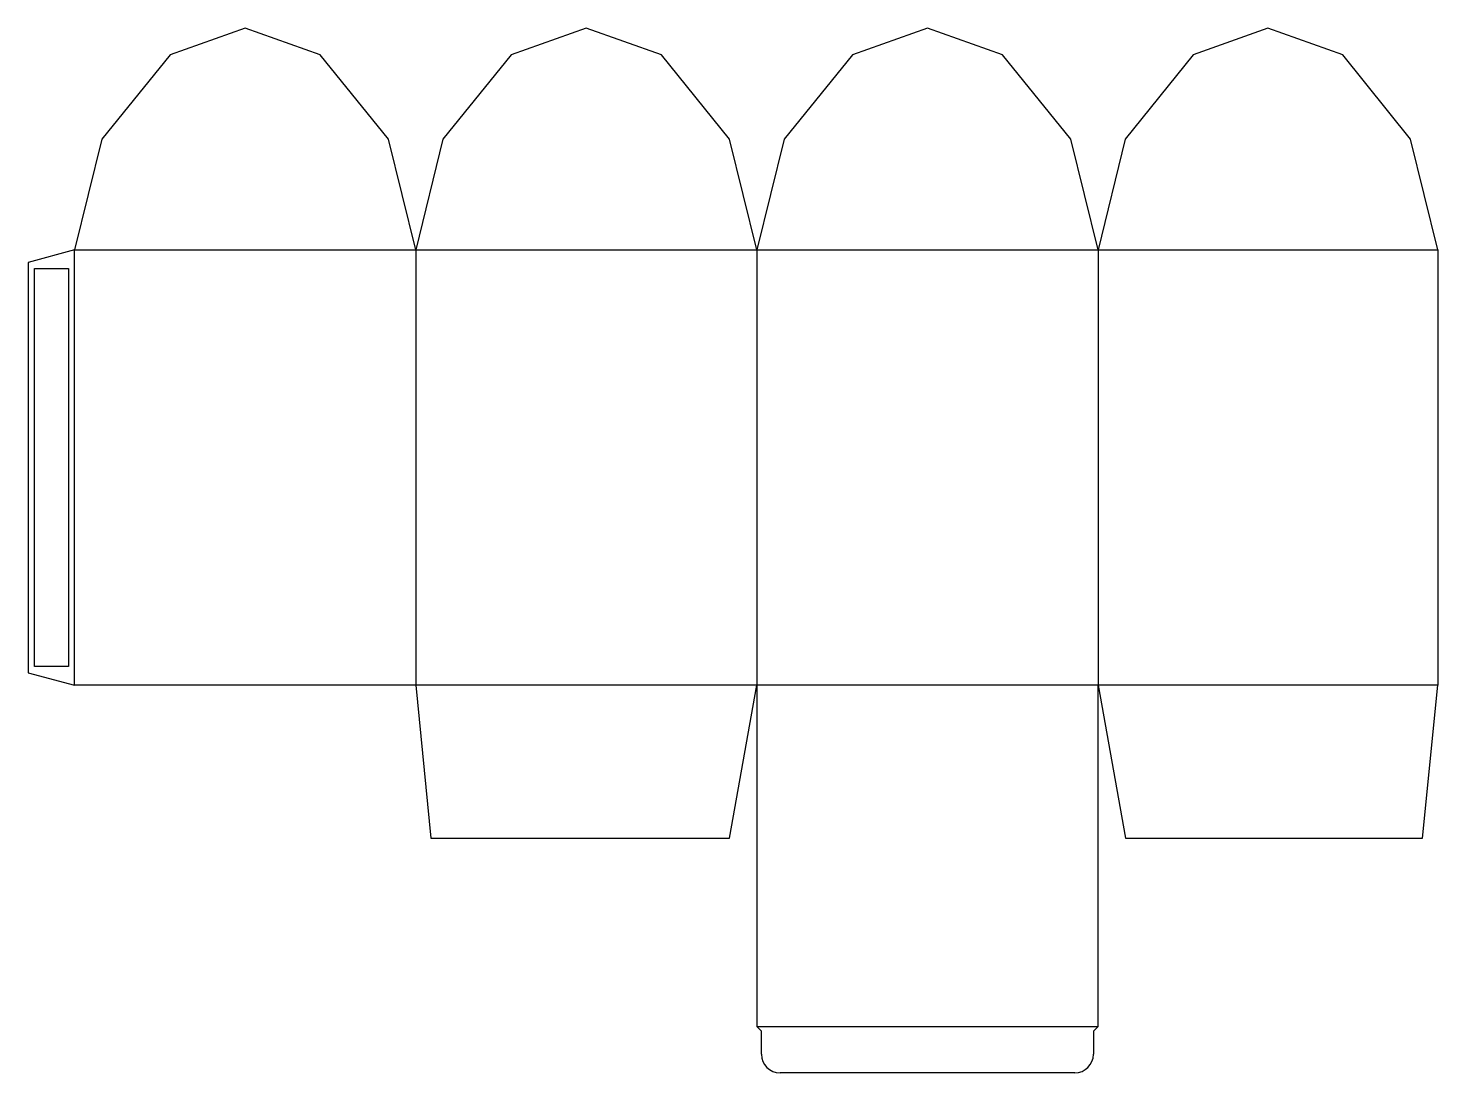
# Model space of a CAD drawing. Header units: millimetres. Extents: x 0 to 456, y 0 to 338.
import ezdxf

# ---------------------------------------------------------------- set-up
doc = ezdxf.new("R2010")
doc.units = ezdxf.units.MM
for name, color, linetype in [('CREASE', 5, 'CONTINUOUS'), ('CUT', 1, 'CONTINUOUS'), ('GLUE', 2, 'CONTINUOUS')]:
    doc.layers.add(name, color=color, linetype=linetype)

msp = doc.modelspace()

# ---------------------------------------------------------------- linework, layer by layer
at = {"layer": 'CREASE'}
for p, q in [((15, 125.45), (15, 266.35)), ((15, 266.35), (125.45, 266.35)), ((125.45, 266.35), (125.45, 125.45)), ((125.45, 266.35), (235.9, 266.35)), ((235.9, 266.35), (235.9, 125.45)), ((235.9, 266.35), (346.35, 266.35)), ((346.35, 266.35), (346.35, 125.45)), ((346.35, 266.35), (456.35, 266.35)), ((235.9, 125.45), (125.45, 125.45)), ((346.35, 125.45), (235.9, 125.45)), ((456.35, 125.45), (346.35, 125.45)), ((235.9, 15), (346.35, 15))]:
    msp.add_line(p, q, dxfattribs=at)
at = {"layer": 'CUT'}
for p, q in [((70.225, 338.143), (45.926, 329.527)), ((94.524, 329.527), (70.225, 338.143)), ((180.675, 338.143), (156.376, 329.527)), ((204.974, 329.527), (180.675, 338.143)), ((291.125, 338.143), (266.826, 329.527)), ((315.424, 329.527), (291.125, 338.143)), ((401.35, 338.143), (377.15, 329.527)), ((425.55, 329.527), (401.35, 338.143)), ((45.926, 329.527), (23.836, 302.246)), ((116.614, 302.246), (94.524, 329.527)), ((156.376, 329.527), (134.286, 302.246)), ((227.064, 302.246), (204.974, 329.527)), ((266.826, 329.527), (244.736, 302.246)), ((337.514, 302.246), (315.424, 329.527)), ((377.15, 329.527), (355.15, 302.246)), ((447.55, 302.246), (425.55, 329.527)), ((23.836, 302.246), (15, 266.35)), ((125.45, 266.35), (116.614, 302.246)), ((134.286, 302.246), (125.45, 266.35)), ((235.9, 266.35), (227.064, 302.246)), ((244.736, 302.246), (235.9, 266.35)), ((346.35, 266.35), (337.514, 302.246)), ((355.15, 302.246), (346.35, 266.35)), ((456.35, 266.35), (447.55, 302.246)), ((15, 266.35), (0, 262.331)), ((456.35, 266.35), (456.35, 125.45)), ((0, 262.331), (0, 129.469)), ((0, 129.469), (15, 125.45)), ((125.45, 125.45), (15, 125.45)), ((125.45, 125.45), (130.4, 75.95)), ((227.025, 75.95), (235.9, 125.45)), ((235.9, 125.45), (235.9, 15)), ((346.35, 15), (346.35, 125.45)), ((346.35, 125.45), (355.225, 75.95)), ((451.4, 75.95), (456.35, 125.45)), ((130.4, 75.95), (227.025, 75.95)), ((355.225, 75.95), (451.4, 75.95)), ((237.4, 13.5), (235.9, 15)), ((346.35, 15), (344.85, 13.5)), ((237.4, 6), (237.4, 13.5)), ((344.85, 13.5), (344.85, 6)), ((338.85, 0), (243.4, 0))]:
    msp.add_line(p, q, dxfattribs=at)
for centre, start, end in [((243.4, 6), 180, 270), ((338.85, 6), 270, 0)]:
    msp.add_arc(centre, 6, start, end, dxfattribs=at)
at = {"layer": 'GLUE'}
for p, q in [((2, 260.331), (13, 260.331)), ((2, 131.469), (2, 260.331)), ((13, 260.331), (13, 131.469)), ((13, 131.469), (2, 131.469))]:
    msp.add_line(p, q, dxfattribs=at)

doc.saveas('drawing.dxf')
